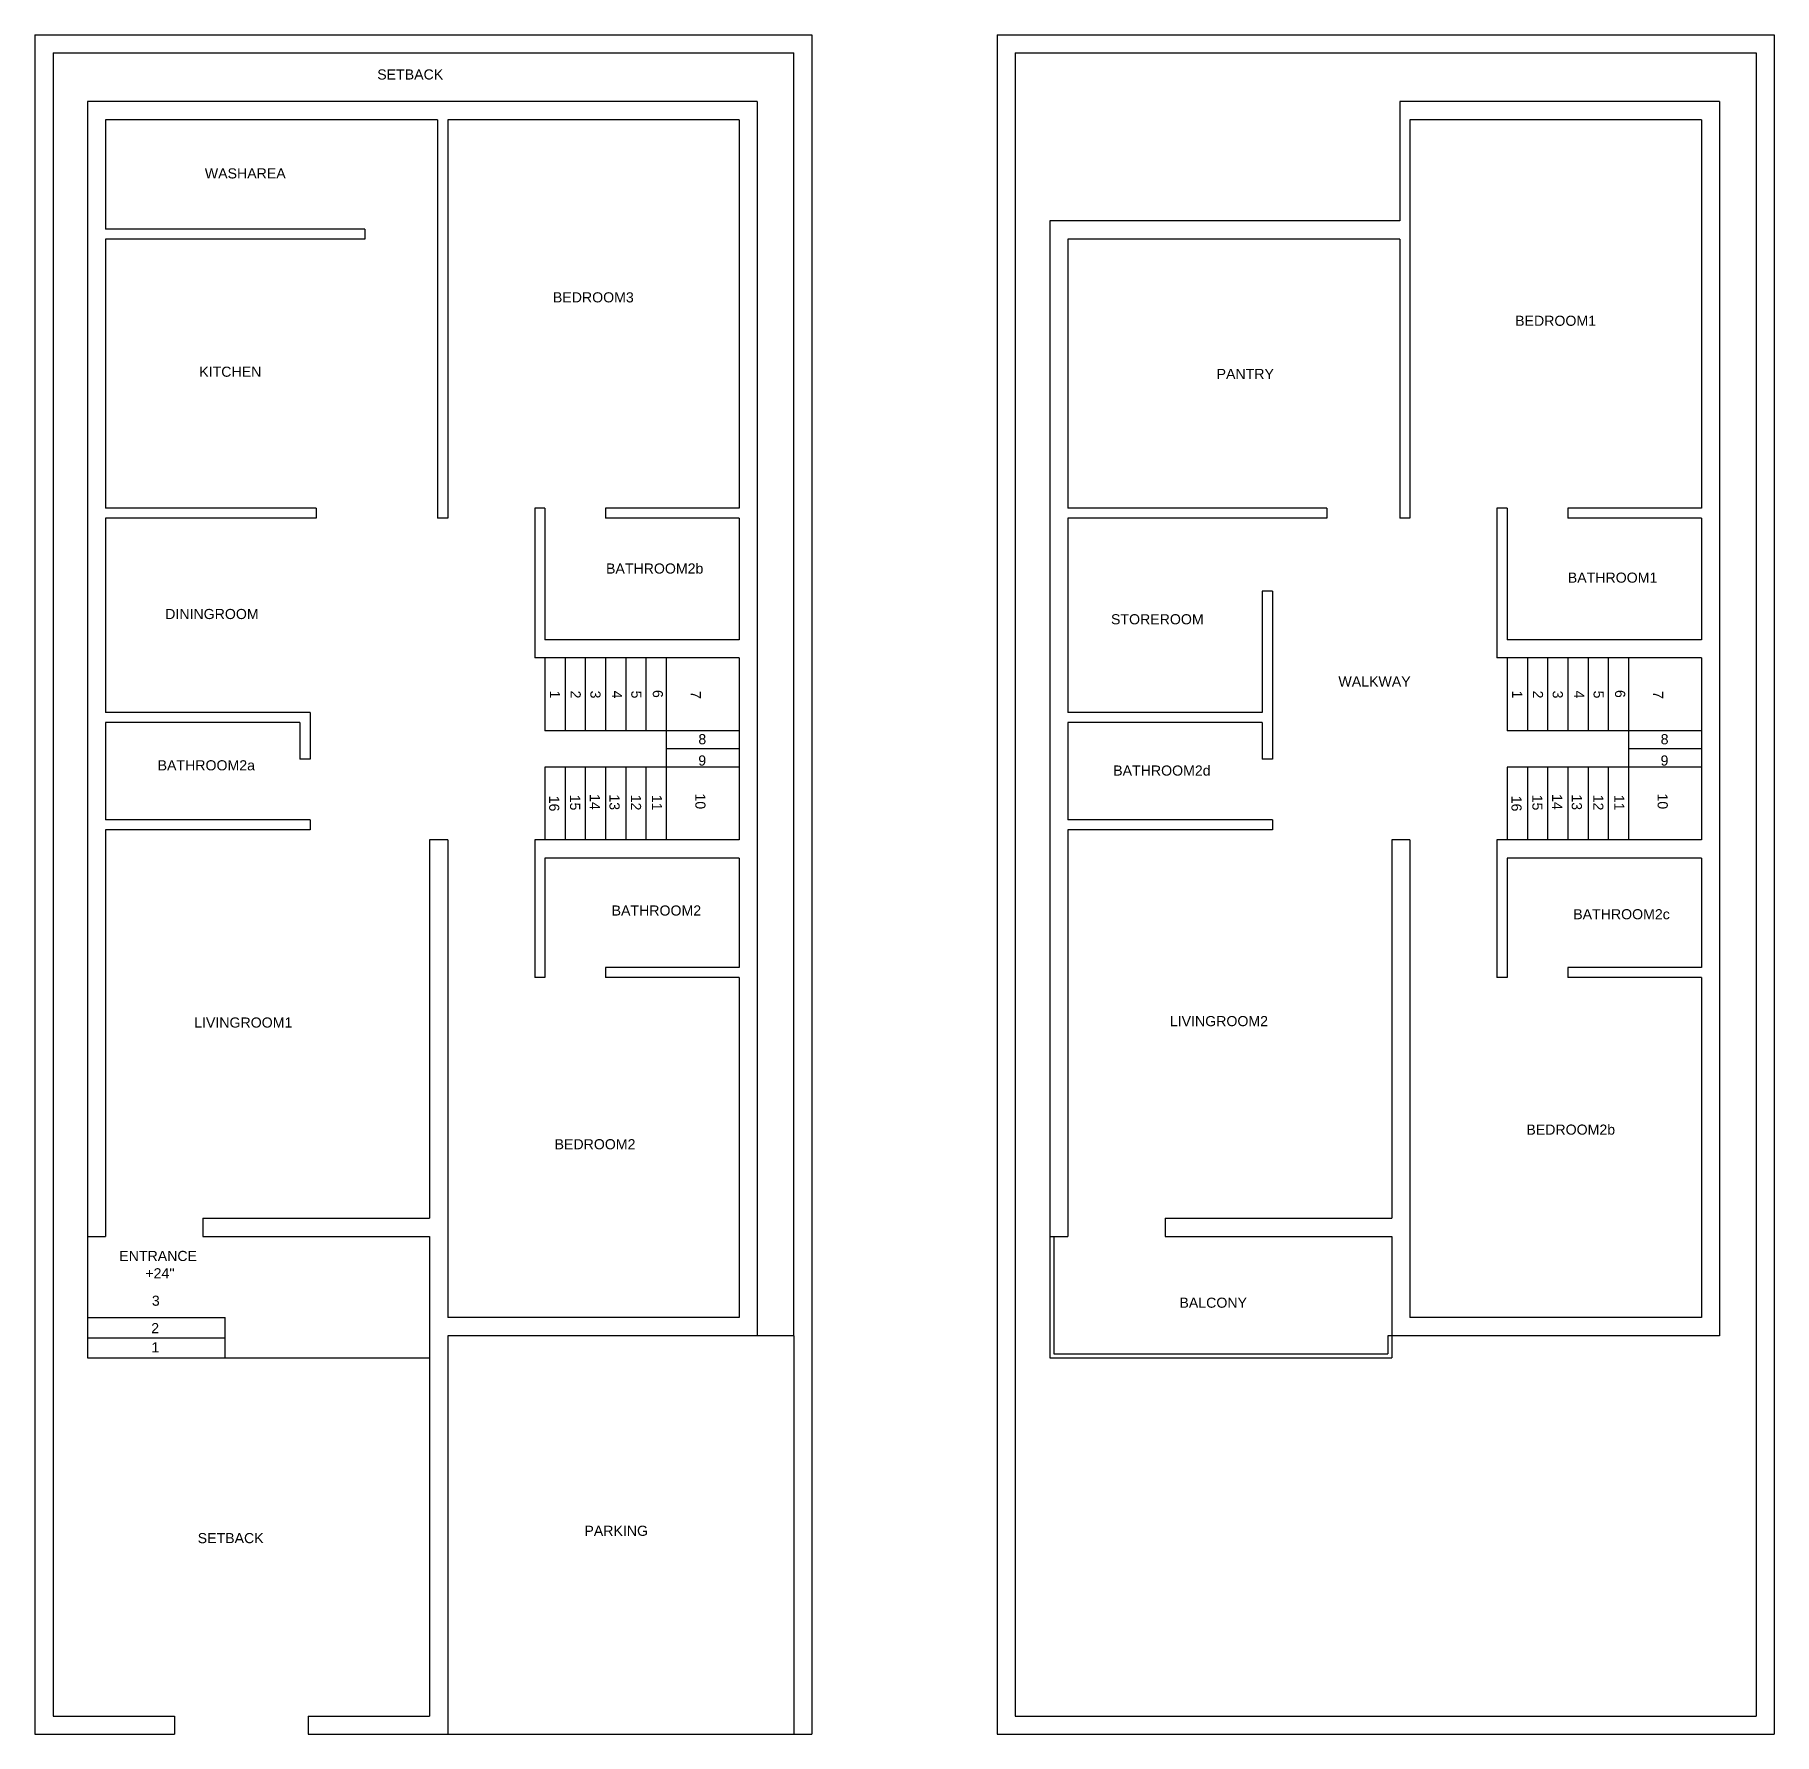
# Model space of a CAD drawing. Header units: inches. Extents: x 1164 to 2023, y -825 to 15.
import ezdxf

# ---------------------------------------------------------------- set-up
doc = ezdxf.new("R2010")
doc.units = ezdxf.units.IN
doc.header["$MEASUREMENT"] = 0
for name, color, linetype in [('Balcony', 7, 'Continuous'), ('BathRoom1', 7, 'Continuous'), ('BathRoom2', 7, 'Continuous'), ('BathRoom2a', 7, 'Continuous'), ('BathRoom2b', 7, 'Continuous'), ('BathRoom2c', 7, 'Continuous'), ('BathRoom2d', 7, 'Continuous'), ('BedRoom1', 7, 'Continuous'), ('BedRoom2', 7, 'Continuous'), ('BedRoom2b', 7, 'Continuous'), ('BedRoom3', 7, 'Continuous'), ('Boundary', 7, 'Continuous'), ('DiningRoom', 7, 'Continuous'), ('Entrance_Staircase', 7, 'Continuous'), ('Kitchen', 7, 'Continuous'), ('LivingRoom1', 7, 'Continuous'), ('LivingRoom2', 7, 'Continuous'), ('Pantry', 7, 'Continuous'), ('Parking', 7, 'Continuous'), ('Setback', 7, 'Continuous'), ('Staircase', 7, 'Continuous'), ('StoreRoom', 7, 'Continuous'), ('WashArea', 7, 'Continuous')]:
    doc.layers.add(name, color=color, linetype=linetype)
doc.layers.add('WalkWay', color=7, linetype='Continuous', plot=False)
doc.styles.get("Standard").update_dxf_attribs({"font": 'Arial.ttf'})

msp = doc.modelspace()

# ---------------------------------------------------------------- linework, layer by layer
for p, q in [((1410.88, -218.64), (1410.88, -292.64)), ((1802.37, -218.64), (1802.37, -223.64)), ((1367.88, -223.64), (1362.88, -223.64)), ((1775.37, -372.64), (1775.37, -377.64)), ((1367.88, -382.64), (1358.88, -382.64)), ((1410.88, -382.64), (1410.88, -450.64)), ((1921.37, -445.64), (1921.37, -450.64))]:
    msp.add_line(p, q)
at = {"layer": 'Balcony'}
for p, q in [((1665.37, -578.64), (1674.37, -578.64)), ((1665.37, -578.64), (1665.37, -638.64)), ((1667.37, -578.64), (1667.37, -636.64)), ((1722.37, -578.64), (1834.37, -578.64)), ((1834.37, -578.64), (1834.37, -627.64)), ((1832.37, -627.64), (1832.37, -636.64)), ((1834.37, -627.64), (1834.37, -638.64)), ((1665.37, -638.64), (1834.37, -638.64)), ((1667.37, -636.64), (1832.37, -636.64))]:
    msp.add_line(p, q, dxfattribs=at)
at = {"layer": 'BathRoom1'}
for p, q in [((1891.37, -218.64), (1886.37, -218.64)), ((1891.37, -218.64), (1891.37, -283.64)), ((1921.37, -218.64), (1921.37, -223.64)), ((1987.37, -223.64), (1921.37, -223.64)), ((1987.37, -223.64), (1987.37, -283.64)), ((1987.37, -283.64), (1891.37, -283.64))]:
    msp.add_line(p, q, dxfattribs=at)
at = {"layer": 'BathRoom2'}
for p, q in [((1511.88, -391.64), (1415.88, -391.64)), ((1415.88, -391.64), (1415.88, -450.64)), ((1511.88, -391.64), (1511.88, -445.64)), ((1511.88, -445.64), (1445.88, -445.64)), ((1445.88, -445.64), (1445.88, -450.64))]:
    msp.add_line(p, q, dxfattribs=at)
at = {"layer": 'BathRoom2a'}
for p, q in [((1294.88, -324.64), (1198.88, -324.64)), ((1198.88, -324.64), (1198.88, -372.64)), ((1294.88, -324.64), (1294.88, -342.64)), ((1299.88, -342.64), (1294.88, -342.64)), ((1299.88, -372.64), (1198.88, -372.64))]:
    msp.add_line(p, q, dxfattribs=at)
at = {"layer": 'BathRoom2b'}
for p, q in [((1415.88, -218.64), (1415.88, -283.64)), ((1511.88, -223.64), (1445.88, -223.64)), ((1511.88, -223.64), (1511.88, -283.64)), ((1511.88, -283.64), (1415.88, -283.64))]:
    msp.add_line(p, q, dxfattribs=at)
at = {"layer": 'BathRoom2c'}
for p, q in [((1886.37, -382.64), (1886.37, -450.64)), ((1891.37, -391.64), (1891.37, -450.64)), ((1987.37, -391.64), (1891.37, -391.64)), ((1987.37, -391.64), (1987.37, -445.64)), ((1987.37, -445.64), (1921.37, -445.64))]:
    msp.add_line(p, q, dxfattribs=at)
at = {"layer": 'BathRoom2d'}
for p, q in [((1770.37, -324.64), (1674.37, -324.64)), ((1674.37, -324.64), (1674.37, -372.64)), ((1770.37, -324.64), (1770.37, -342.64)), ((1775.37, -342.64), (1770.37, -342.64)), ((1775.37, -372.64), (1674.37, -372.64))]:
    msp.add_line(p, q, dxfattribs=at)
at = {"layer": 'BedRoom1'}
for p, q in [((1843.37, -26.64), (1843.37, -223.64)), ((1987.37, -26.64), (1843.37, -26.64)), ((1987.37, -26.64), (1987.37, -218.64)), ((1987.37, -218.64), (1921.37, -218.64))]:
    msp.add_line(p, q, dxfattribs=at)
at = {"layer": 'BedRoom2'}
for p, q in [((1367.88, -382.64), (1367.88, -618.64)), ((1415.88, -450.64), (1410.88, -450.64)), ((1511.88, -450.64), (1445.88, -450.64)), ((1511.88, -450.64), (1511.88, -618.64)), ((1511.88, -618.64), (1367.88, -618.64))]:
    msp.add_line(p, q, dxfattribs=at)
at = {"layer": 'BedRoom2b'}
for p, q in [((1843.37, -382.64), (1843.37, -618.64)), ((1891.37, -450.64), (1886.37, -450.64)), ((1987.37, -450.64), (1921.37, -450.64)), ((1987.37, -450.64), (1987.37, -618.64)), ((1987.37, -618.64), (1843.37, -618.64))]:
    msp.add_line(p, q, dxfattribs=at)
at = {"layer": 'BedRoom3'}
for p, q in [((1511.88, -26.64), (1367.88, -26.64)), ((1367.88, -26.64), (1367.88, -223.64)), ((1511.88, -26.64), (1511.88, -218.64)), ((1415.88, -218.64), (1410.88, -218.64)), ((1511.88, -218.64), (1445.88, -218.64)), ((1445.88, -218.64), (1445.88, -223.64))]:
    msp.add_line(p, q, dxfattribs=at)
at = {"layer": 'Boundary'}
for p, q in [((1163.87, 15.36), (1547.87, 15.36)), ((1163.87, 15.36), (1163.87, -824.64)), ((1547.87, 15.36), (1547.87, -824.64)), ((1639.36, 15.36), (2023.36, 15.36)), ((1639.36, 15.36), (1639.36, -824.64)), ((2023.36, 15.36), (2023.36, -824.64)), ((1648.36, 6.36), (2014.36, 6.36)), ((1648.36, 6.36), (1648.36, -815.64)), ((2014.36, 6.36), (2014.36, -815.64)), ((1838.37, -17.64), (1838.37, -76.64)), ((1996.37, -17.64), (1838.37, -17.64)), ((1996.37, -17.64), (1996.37, -627.64)), ((1838.37, -76.64), (1665.37, -76.64)), ((1665.37, -76.64), (1665.37, -578.64)), ((1996.37, -627.64), (1832.37, -627.64)), ((1648.36, -815.64), (2014.36, -815.64)), ((1163.87, -824.64), (1232.87, -824.64)), ((1298.88, -824.64), (1367.88, -824.64)), ((1538.87, -824.64), (1547.87, -824.64)), ((1639.36, -824.64), (2023.36, -824.64))]:
    msp.add_line(p, q, dxfattribs=at)
at = {"layer": 'DiningRoom'}
for p, q in [((1302.88, -223.64), (1198.88, -223.64)), ((1198.88, -223.64), (1198.88, -319.64)), ((1299.88, -319.64), (1198.88, -319.64)), ((1299.88, -319.64), (1299.88, -342.64))]:
    msp.add_line(p, q, dxfattribs=at)
at = {"layer": 'Entrance_Staircase'}
for p, q in [((1189.88, -578.64), (1198.88, -578.64)), ((1189.88, -578.64), (1189.88, -638.64)), ((1246.88, -578.64), (1358.88, -578.64)), ((1358.88, -578.64), (1358.88, -638.64)), ((1189.88, -618.64), (1258, -618.64)), ((1258, -638.64), (1258, -618.64)), ((1189.88, -628.64), (1258, -628.64))]:
    msp.add_line(p, q, dxfattribs=at)
at = {"layer": 'Kitchen'}
for p, q in [((1326.88, -85.64), (1198.88, -85.64)), ((1198.88, -85.64), (1198.88, -218.64)), ((1362.88, -85.62), (1362.88, -223.64)), ((1302.88, -218.64), (1198.88, -218.64)), ((1302.88, -218.64), (1302.88, -223.64))]:
    msp.add_line(p, q, dxfattribs=at)
at = {"layer": 'LivingRoom1'}
for p, q in [((1299.88, -377.64), (1198.88, -377.64)), ((1198.88, -377.64), (1198.88, -578.64)), ((1299.88, -372.64), (1299.88, -377.64)), ((1358.88, -382.64), (1358.88, -569.64)), ((1246.88, -569.64), (1358.88, -569.64)), ((1246.88, -569.64), (1246.88, -578.64))]:
    msp.add_line(p, q, dxfattribs=at)
at = {"layer": 'LivingRoom2'}
for p, q in [((1775.37, -377.64), (1674.37, -377.64)), ((1674.37, -377.64), (1674.37, -578.64)), ((1834.37, -382.64), (1834.37, -569.64)), ((1722.37, -569.64), (1722.37, -578.64)), ((1722.37, -569.64), (1834.37, -569.64))]:
    msp.add_line(p, q, dxfattribs=at)
at = {"layer": 'Pantry'}
for p, q in [((1838.37, -85.64), (1674.37, -85.64)), ((1674.37, -85.64), (1674.37, -218.64)), ((1838.37, -85.64), (1838.37, -223.64)), ((1802.37, -218.64), (1674.37, -218.64))]:
    msp.add_line(p, q, dxfattribs=at)
at = {"layer": 'Parking'}
for p, q in [((1538.87, -627.64), (1367.88, -627.64)), ((1367.88, -627.64), (1367.88, -824.64)), ((1538.87, -627.64), (1538.87, -824.64)), ((1367.88, -824.64), (1538.87, -824.64))]:
    msp.add_line(p, q, dxfattribs=at)
at = {"layer": 'Setback'}
for p, q in [((1172.87, 6.36), (1172.87, -815.64)), ((1172.87, 6.36), (1538.87, 6.36)), ((1538.87, -627.64), (1538.87, 6.36)), ((1520.88, -17.64), (1189.88, -17.64)), ((1189.88, -17.64), (1189.88, -578.64)), ((1520.88, -17.64), (1520.88, -627.64)), ((1189.88, -638.64), (1358.88, -638.64)), ((1358.88, -638.64), (1358.88, -815.64)), ((1172.87, -815.64), (1232.87, -815.64)), ((1232.87, -815.64), (1232.87, -824.64)), ((1298.88, -815.64), (1358.88, -815.64)), ((1298.88, -815.64), (1298.88, -824.64))]:
    msp.add_line(p, q, dxfattribs=at)
at = {"layer": 'Staircase'}
for p, q in [((1511.88, -292.64), (1410.88, -292.64)), ((1415.88, -292.64), (1415.88, -328.64)), ((1425.88, -292.64), (1425.88, -328.64)), ((1435.88, -292.64), (1435.88, -328.64)), ((1445.88, -292.64), (1445.88, -328.64)), ((1455.88, -292.64), (1455.88, -328.64)), ((1465.88, -292.64), (1465.88, -328.64)), ((1475.88, -292.64), (1475.88, -382.64)), ((1475.88, -292.64), (1475.88, -382.64)), ((1511.88, -292.64), (1511.88, -382.64)), ((1987.37, -292.64), (1886.37, -292.64)), ((1891.37, -292.64), (1891.37, -328.64)), ((1901.37, -292.64), (1901.37, -328.64)), ((1911.37, -292.64), (1911.37, -328.64)), ((1921.37, -292.64), (1921.37, -328.64)), ((1931.37, -292.64), (1931.37, -328.64)), ((1941.37, -292.64), (1941.37, -328.64)), ((1951.37, -292.64), (1951.37, -382.64)), ((1951.37, -292.64), (1951.37, -382.64)), ((1987.37, -292.64), (1987.37, -382.64)), ((1511.88, -328.64), (1415.88, -328.64)), ((1987.37, -328.64), (1891.37, -328.64)), ((1511.88, -337.64), (1475.88, -337.64)), ((1987.37, -337.64), (1951.37, -337.64)), ((1415.88, -346.64), (1415.88, -382.64)), ((1511.88, -346.64), (1415.88, -346.64)), ((1425.88, -346.64), (1425.88, -382.64)), ((1435.88, -346.64), (1435.88, -382.64)), ((1445.88, -346.64), (1445.88, -382.64)), ((1455.88, -346.64), (1455.88, -382.64)), ((1465.88, -346.64), (1465.88, -382.64)), ((1987.37, -346.64), (1891.37, -346.64)), ((1891.37, -346.64), (1891.37, -382.64)), ((1901.37, -346.64), (1901.37, -382.64)), ((1911.37, -346.64), (1911.37, -382.64)), ((1921.37, -346.64), (1921.37, -382.64)), ((1931.37, -346.64), (1931.37, -382.64)), ((1941.37, -346.64), (1941.37, -382.64)), ((1511.88, -382.64), (1410.88, -382.64)), ((1987.37, -382.64), (1886.37, -382.64))]:
    msp.add_line(p, q, dxfattribs=at)
at = {"layer": 'StoreRoom'}
for p, q in [((1802.37, -223.64), (1674.37, -223.64)), ((1674.37, -223.64), (1674.37, -319.64)), ((1770.37, -259.64), (1770.37, -319.64)), ((1775.37, -259.64), (1770.37, -259.64)), ((1770.37, -319.64), (1674.37, -319.64))]:
    msp.add_line(p, q, dxfattribs=at)
at = {"layer": 'WalkWay'}
for p, q in [((1886.37, -218.64), (1886.37, -292.64)), ((1843.37, -223.64), (1838.37, -223.64)), ((1775.37, -259.64), (1775.37, -342.64)), ((1843.37, -382.64), (1834.37, -382.64))]:
    msp.add_line(p, q, dxfattribs=at)
at = {"layer": 'WashArea'}
for p, q in [((1198.88, -26.64), (1198.88, -80.64)), ((1362.88, -26.64), (1198.88, -26.64)), ((1362.88, -26.64), (1362.88, -85.62)), ((1326.88, -80.64), (1198.88, -80.64)), ((1326.88, -80.64), (1326.88, -85.64))]:
    msp.add_line(p, q, dxfattribs=at)

# ---------------------------------------------------------------- texts
at = {"layer": 'Balcony', "insert": (1729.46, -608.84), "char_height": 5, "width": 33.9424, "attachment_point": 1}
msp.add_mtext('BALCONY', dxfattribs=at)
at = {"layer": 'BathRoom1', "insert": (1921.37, -250.47), "char_height": 5, "width": 33.8009, "attachment_point": 1}
msp.add_mtext('BATHROOM1', dxfattribs=at)
at = {"layer": 'BathRoom2', "insert": (1448.89, -414.99), "char_height": 5, "width": 33.9424, "attachment_point": 1}
msp.add_mtext('BATHROOM2', dxfattribs=at)
at = {"layer": 'BathRoom2a', "insert": (1224.56, -343.22), "char_height": 5, "width": 33.9424, "attachment_point": 1}
msp.add_mtext('BATHROOM2a', dxfattribs=at)
at = {"layer": 'BathRoom2b', "insert": (1446.12, -245.96), "char_height": 5, "width": 33.9424, "attachment_point": 1}
msp.add_mtext('BATHROOM2b', dxfattribs=at)
at = {"layer": 'BathRoom2c', "insert": (1924.04, -416.83), "char_height": 5, "width": 33.9424, "attachment_point": 1}
msp.add_mtext('BATHROOM2c', dxfattribs=at)
at = {"layer": 'BathRoom2d', "insert": (1696.74, -345.81), "char_height": 5, "width": 33.9424, "attachment_point": 1}
msp.add_mtext('BATHROOM2d', dxfattribs=at)
at = {"layer": 'BedRoom1', "insert": (1895.35, -123.49), "char_height": 5, "width": 33.9424, "attachment_point": 1}
msp.add_mtext('BEDROOM1', dxfattribs=at)
at = {"layer": 'BedRoom2', "insert": (1420.7, -530.52), "char_height": 5, "width": 33.9424, "attachment_point": 1}
msp.add_mtext('BEDROOM2', dxfattribs=at)
at = {"layer": 'BedRoom2b', "insert": (1900.89, -523.29), "char_height": 5, "width": 33.9424, "attachment_point": 1}
msp.add_mtext('BEDROOM2b', dxfattribs=at)
at = {"layer": 'BedRoom3', "insert": (1419.87, -111.92), "char_height": 5, "width": 33.9424, "attachment_point": 1}
msp.add_mtext('BEDROOM3', dxfattribs=at)
at = {"layer": 'DiningRoom', "insert": (1228.31, -268.43), "char_height": 5, "width": 44.953, "attachment_point": 1}
msp.add_mtext('DININGROOM', dxfattribs=at)
at = {"layer": 'Entrance_Staircase', "char_height": 5, "width": 33.9424, "attachment_point": 1}
for s, insert in [('ENTRANCE', (1205.61, -585.74)), ("+24''", (1218.48, -594.3)), ('3', (1221.72, -607.85)), ('2', (1221.4, -621.42)), ('1', (1221.48, -630.93))]:
    msp.add_mtext(s, dxfattribs=dict(at, insert=insert))
at = {"layer": 'Kitchen', "insert": (1245.15, -148.68), "char_height": 5, "width": 33.9424, "attachment_point": 1}
msp.add_mtext('KITCHEN', dxfattribs=at)
at = {"layer": 'LivingRoom1', "insert": (1242.62, -470.36), "char_height": 5, "width": 33.9424, "attachment_point": 1}
msp.add_mtext('LIVINGROOM1', dxfattribs=at)
at = {"layer": 'LivingRoom2', "insert": (1724.73, -469.66), "char_height": 5, "width": 33.9424, "attachment_point": 1}
msp.add_mtext('LIVINGROOM2', dxfattribs=at)
at = {"layer": 'Pantry', "insert": (1747.83, -149.79), "char_height": 5, "width": 89.6178, "attachment_point": 1}
msp.add_mtext('PANTRY', dxfattribs=at)
at = {"layer": 'Parking', "insert": (1435.44, -721.58), "char_height": 5, "width": 33.9424, "attachment_point": 1}
msp.add_mtext('PARKING', dxfattribs=at)
at = {"layer": 'Setback', "char_height": 5, "width": 33.9424, "attachment_point": 1}
for insert in [(1333.08, -1.75), (1244.36, -725.2)]:
    msp.add_mtext('SETBACK', dxfattribs=dict(at, insert=insert))
at = {"layer": 'Staircase', "char_height": 5, "width": 33.9424, "attachment_point": 1, "rotation": 270}
for s, insert in [('1', (1423.38, -308.8)), ('2', (1433.64, -308.8)), ('3', (1443.42, -308.8)), ('4', (1454.01, -308.8)), ('5', (1463.6, -308.8)), ('6', (1474.23, -308.47)), ('7', (1493.01, -309.03)), ('1', (1898.87, -308.8)), ('2', (1909.13, -308.8)), ('3', (1918.91, -308.8)), ('4', (1929.5, -308.8)), ('5', (1939.09, -308.8)), ('6', (1949.72, -308.47)), ('7', (1968.5, -309.03)), ('15', (1433.36, -360.26)), ('14', (1443.12, -359.94)), ('13', (1452.84, -360.1)), ('12', (1463.46, -360.26)), ('11', (1473.79, -360.28)), ('10', (1495.26, -359.62)), ('15', (1908.85, -360.26)), ('14', (1918.61, -359.94)), ('13', (1928.33, -360.1)), ('12', (1938.95, -360.26)), ('11', (1949.28, -360.28)), ('10', (1970.75, -359.62)), ('16', (1423.03, -360.75)), ('16', (1898.52, -360.75))]:
    msp.add_mtext(s, dxfattribs=dict(at, insert=insert))
at = {"layer": 'Staircase', "char_height": 5, "width": 33.9424, "attachment_point": 1}
for s, insert in [('8', (1491.76, -330.32)), ('8', (1967.25, -330.32)), ('9', (1491.71, -340.85)), ('9', (1967.2, -340.85))]:
    msp.add_mtext(s, dxfattribs=dict(at, insert=insert))
at = {"layer": 'StoreRoom', "insert": (1695.65, -271.03), "char_height": 5, "width": 44.953, "attachment_point": 1}
msp.add_mtext('STOREROOM', dxfattribs=at)
at = {"layer": 'WalkWay', "insert": (1808.02, -301.8), "char_height": 5, "width": 33.9424, "attachment_point": 1}
msp.add_mtext('WALKWAY', dxfattribs=at)
at = {"layer": 'WashArea', "insert": (1247.88, -50.64), "char_height": 5, "width": 33.9424, "attachment_point": 1}
msp.add_mtext('WASHAREA', dxfattribs=at)

doc.saveas('drawing.dxf')
